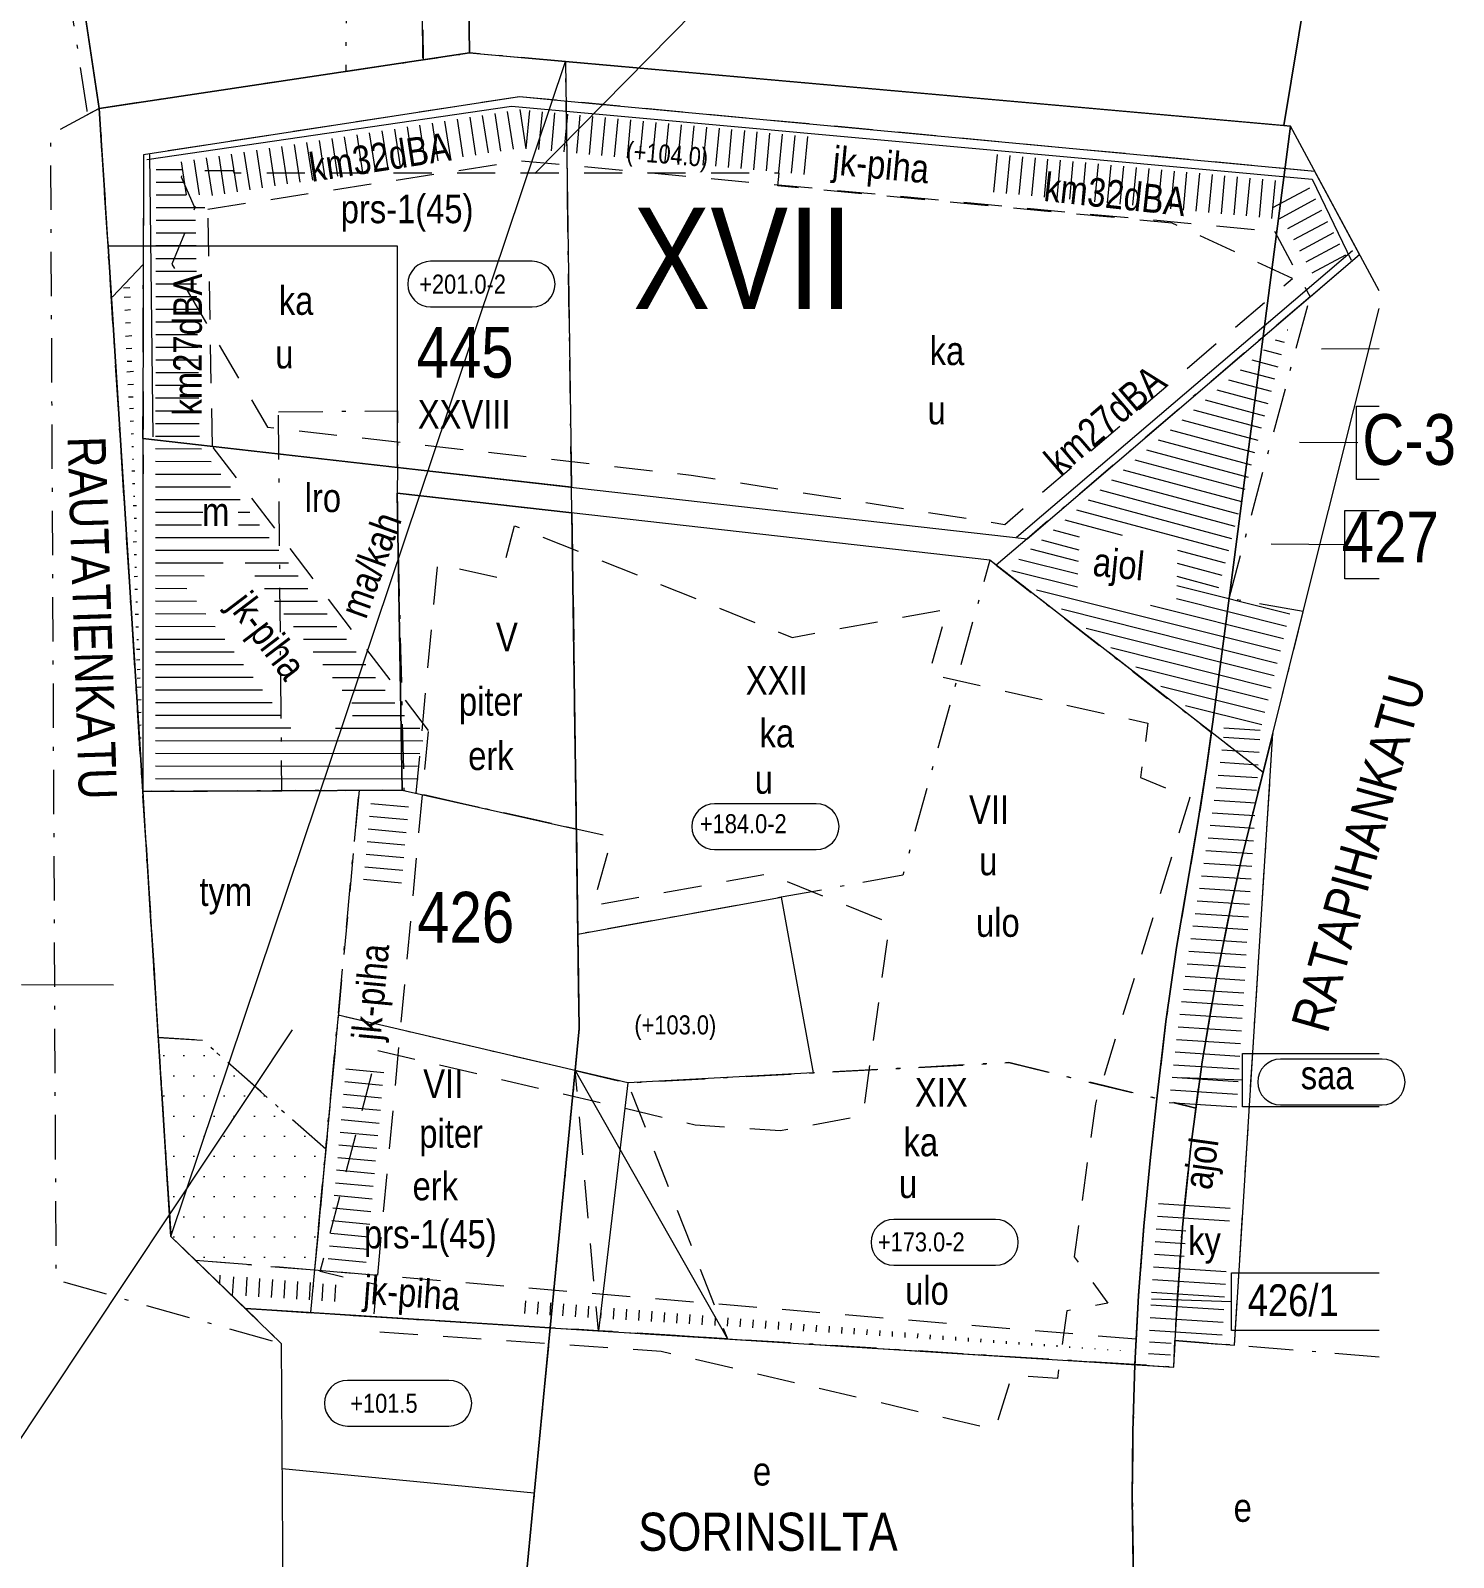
# Model space of a CAD drawing. Header units: metres. Extents: x 24485995 to 24488038, y 6819999 to 6822001.
# Drawn here: x 24487893.8 to 24488005.8, y 6820659 to 6820779.3 of the extents above; entities that cross this region are included whole.
import ezdxf

# ---------------------------------------------------------------- set-up
doc = ezdxf.new("R2010")
doc.units = ezdxf.units.M
for name, pattern in [('k10020', [0]), ('k10040', [10.3, 3.5, -1.5, 0.3, -1.5, 3.5]), ('k10050', [8, 3, -2, 3]), ('K10271', [0]), ('k10400', [0]), ('k10500', [0]), ('k10rt0', [0]), ('Osoitus_AK', [0])]:
    doc.linetypes.add(name, pattern=pattern)
for name, color, linetype, lineweight in [('AK_AsemakaavaTeksti_Kadun_puistonnimi', 7, 'Continuous', 0), ('AK_AsemakaavaTeksti_Kaupunginosan_nimi', 7, 'Continuous', 0), ('AK_AsemakaavaTeksti_Korttelinumero', 7, 'Continuous', 0), ('AK_AsemakaavaViiva_Kaupunginosan_raja', 7, 'Continuous', 0), ('AK_Kaavamerkinta_Kayttotarkoitusalue', 7, 'Continuous', 0), ('AK_KayttotarkoitusSymboliViiva_Rautatiealueen_kuvio', 14, 'Continuous', 0), ('AK_KayttotarkoitusViiva', 7, 'Continuous', 0), ('AK_LiikennointiViiva_Joukkoliikennekatu_vain_viivat', 7, 'Continuous', 0), ('AK_LiikennointiViiva_Polkuviivoitus', 7, 'Continuous', 0), ('AK_MuuAsemakaavaSymboli_Maarayksen_soikiosymb', 7, 'Continuous', 0), ('AK_MuuAsemakaavaTeksti_Alueenosan_kayttotarkoitus', 7, 'Continuous', 0), ('AK_MuuAsemakaavaTeksti_Erityismaarays', 7, 'Continuous', 0), ('AK_MuuAsemakaavaViiva_alueenosan_raja', 7, 'Continuous', 0), ('AK_MuuAsemakaavaViiva_Merkinnan_alleviivaus', 7, 'Continuous', 0), ('AK_MuuAsemakaavaViiva_Merkinnan_Kohdistusnuoli', 7, 'Continuous', 0), ('AK_MuuAsemakaavaViiva_Ohj_alueenosan_raja', 7, 'Continuous', 0), ('AK_Poistettava_merkintä', 7, 'Continuous', 0), ('AK_RakennusalaTeksti_Kerrosala_tai_luku', 7, 'Continuous', 0), ('AK_RakennusalaTeksti_Rakennusoikeus', 7, 'Continuous', 0), ('AK_RakennusalaViiva_Maanalaisen_tilan_viiva', 7, 'Continuous', 0), ('AK_RakennusalaViiva_Rakennusalan_raja__I_', 7, 'Continuous', 0), ('AK_RakentaminenTeksti_Korkeusmerkinta', 7, 'Continuous', 0), ('AK_RakentaminenTeksti_Korkeusmerkinta_ja_soikio', 7, 'Continuous', 0), ('AK_RakentaminenViiva_dB_yms_aaltoviiva', 7, 'Continuous', 0), ('AK_RakentaminenViiva_Kulkuaukko', 7, 'Continuous', 0), ('AK_YmparistoAlue_Istutettava_alue', 7, 'Continuous', 0)]:
    doc.layers.add(name, color=color, linetype=linetype, lineweight=lineweight)
doc.styles.add('ArialNarrow', font='ARIALN.TTF')

# ---------------------------------------------------------------- blocks, each defined once
blk = doc.blocks.new('AKP43')
at = {"layer": 'AK_RakentaminenTeksti_Korkeusmerkinta_ja_soikio', "color": 7, "linetype": 'Continuous', "lineweight": 13}
for p, q in [((4, 1.8), (-4, 1.8)), ((-4, -1.8), (4, -1.8))]:
    blk.add_line(p, q, dxfattribs=at)
for centre, start, end in [((-4, 0), 90, 270), ((4, 0), 270, 90)]:
    blk.add_arc(centre, 1.8, start, end, dxfattribs=at)

msp = doc.modelspace()

# ---------------------------------------------------------------- hatches: boundary and pattern name
at = {"layer": 'AK_YmparistoAlue_Istutettava_alue', "linetype": 'Continuous', "lineweight": 0}
h = msp.add_hatch(dxfattribs=at)
h.set_pattern_fill('DOTS', style=0)
h.paths.add_polyline_path([(24487906.75, 6820682.39), (24487916.14, 6820681.62), (24487917.02, 6820691.14), (24487907.33, 6820699.72), (24487903.83, 6820699.94), (24487904.82, 6820684.26)], flags=0)

# ---------------------------------------------------------------- linework, layer by layer
at = {"layer": 'AK_AsemakaavaViiva_Kaupunginosan_raja', "linetype": 'k10020', "lineweight": 9, "flags": 128}
for points in [[(24487922.33, 6820858.16), (24487930, 6820806.97), (24487927.94, 6820806.67), (24487928.35, 6820777.5)], [(24487928.35, 6820777.5), (24487899.18, 6820773.13), (24487904.82, 6820684.26)], [(24487904.82, 6820684.26), (24487913.51, 6820675.84), (24487913.65, 6820655.88), (24487913.93, 6820617.8), (24487913.95, 6820615.5), (24487914.05, 6820604.9), (24487907.63, 6820577.65), (24487873.37, 6820570.45), (24487873.95, 6820560.2), (24487874.05, 6820558.4), (24487878.54, 6820479.53), (24487878.99, 6820471.61)]]:
    msp.add_lwpolyline(points, dxfattribs=at)
at = {"layer": 'AK_KayttotarkoitusSymboliViiva_Rautatiealueen_kuvio', "linetype": 'k10rt0', "lineweight": 9, "flags": 128}
for points in [[(24487923.03, 6821196.04), (24487898.9, 6821192.44), (24487899.86, 6821116.05), (24487900.16, 6821091.66), (24487862.9, 6821067.57), (24487870.8, 6821007.4), (24487860.91, 6821005.92), (24487865.58, 6820970.33), (24487869.52, 6820970.92), (24487900.26, 6820975.53), (24487899.8, 6821007.46), (24487923.8, 6821007.8), (24487924.77, 6820939.16), (24487910.5, 6820937.02), (24487922.32, 6820858.16), (24487930, 6820806.97), (24487927.94, 6820806.67), (24487928.35, 6820777.5), (24487992.49, 6820771.79), (24487997.76, 6820803.71), (24488000, 6820827.49)], [(24487993, 6820771.74), (24487935.91, 6820776.83), (24487936.38, 6820743.29), (24487922.66, 6820744.85), (24487922.66, 6820762.27), (24487899.87, 6820762.27), (24487902.6, 6820719.33), (24487923.03, 6820719.43), (24487922.65, 6820742.83), (24487936.41, 6820741.28), (24487936.98, 6820700.61), (24487934.7, 6820677.07), (24487932.59, 6820655.21), (24487928.87, 6820616.79), (24487929.13, 6820598.43), (24487931.29, 6820445.49), (24487969.39, 6820446.03), (24487969.33, 6820453.43), (24487967.35, 6820592.86), (24487968.26, 6820592.73), (24487970.18, 6820577.43), (24487971.47, 6820568.03), (24487973.12, 6820558.67), (24487975.08, 6820549.37), (24487977.34, 6820540.14), (24487979.9, 6820530.99), (24487982.77, 6820521.93), (24487985.93, 6820512.97), (24487989.38, 6820504.11), (24487993.13, 6820495.38), (24487997.16, 6820486.77), (24488000, 6820481.2)], [(24488000, 6820531.03), (24487997.15, 6820540.51), (24487995.44, 6820546.45), (24487993.88, 6820552.44), (24487992.48, 6820558.46), (24487991.22, 6820564.52), (24487990.12, 6820570.61), (24487989.17, 6820576.72), (24487988.37, 6820582.85), (24487987.54, 6820589.92), (24487982.23, 6820635.34), (24487981.61, 6820641.24), (24487981.13, 6820647.17), (24487980.79, 6820653.1), (24487980.62, 6820658.36), (24487980.55, 6820663.63), (24487980.6, 6820668.9), (24487980.76, 6820674.17), (24487981.04, 6820679.62), (24487981.45, 6820685.07), (24487981.98, 6820690.51), (24487982.5, 6820695.33), (24487983.2, 6820701.19), (24487984.04, 6820707.04), (24487985.03, 6820712.85), (24487985.75, 6820717.02), (24487986.4, 6820721.2), (24487986.98, 6820725.38), (24487988.17, 6820734.54), (24487993, 6820771.74)]]:
    msp.add_lwpolyline(points, dxfattribs=at)
at = {"layer": 'AK_KayttotarkoitusViiva', "linetype": 'Continuous', "lineweight": 20, "flags": 128}
for points in [[(24487928.35, 6820777.5), (24487927.94, 6820806.67), (24487930, 6820806.97), (24487922.32, 6820858.16), (24487910.5, 6820937.02), (24487924.77, 6820939.16), (24487923.8, 6821007.8), (24487899.8, 6821007.46), (24487900.26, 6820975.53), (24487869.52, 6820970.92)], [(24487899.18, 6820773.13), (24487886.43, 6820858.16), (24487869.52, 6820970.92)], [(24487997.76, 6820803.71), (24487992.49, 6820771.79)], [(24487899.18, 6820773.13), (24487928.35, 6820777.5)], [(24487928.35, 6820777.5), (24487935.91, 6820776.83)], [(24487935.91, 6820776.83), (24487936.38, 6820743.29), (24487922.66, 6820744.85), (24487922.66, 6820762.27), (24487899.87, 6820762.27)], [(24487935.91, 6820776.83), (24487992.49, 6820771.79)], [(24487899.87, 6820762.27), (24487899.18, 6820773.13)], [(24487993, 6820771.74), (24487988.17, 6820734.54), (24487986.98, 6820725.38), (24487986.4, 6820721.2), (24487985.75, 6820717.02), (24487985.03, 6820712.85), (24487984.04, 6820707.04), (24487983.2, 6820701.19), (24487982.5, 6820695.33), (24487981.98, 6820690.51), (24487981.45, 6820685.07), (24487981.04, 6820679.62), (24487980.76, 6820674.17)], [(24487992.49, 6820771.79), (24487993, 6820771.74)], [(24488000, 6820758.77), (24487993, 6820771.74)], [(24487902.6, 6820719.33), (24487899.87, 6820762.27)], [(24487980.76, 6820674.17), (24487983.81, 6820673.97), (24487984.02, 6820678.16), (24487984.49, 6820684.99), (24487985.15, 6820691.35), (24487986.05, 6820698.03), (24487987.2, 6820704.77), (24487988.33, 6820710.35), (24487989.12, 6820713.89), (24487994.02, 6820733.49), (24488000, 6820757.36)], [(24487934.7, 6820677.07), (24487936.98, 6820700.61), (24487936.41, 6820741.28), (24487922.65, 6820742.83), (24487923.03, 6820719.43), (24487902.6, 6820719.33)], [(24487910.69, 6820678.58), (24487904.82, 6820684.26), (24487902.6, 6820719.33)], [(24487934.7, 6820677.07), (24487910.69, 6820678.58)], [(24487932.59, 6820655.21), (24487934.7, 6820677.07)], [(24487980.76, 6820674.17), (24487980.6, 6820668.9), (24487980.55, 6820663.63), (24487980.62, 6820658.36), (24487980.79, 6820653.1)]]:
    msp.add_lwpolyline(points, dxfattribs=at)
at = {"layer": 'AK_LiikennointiViiva_Joukkoliikennekatu_vain_viivat', "linetype": 'k10500', "lineweight": 5, "flags": 128}
msp.add_lwpolyline([(24487913.58, 6820665.98), (24487933.44, 6820664.06)], dxfattribs=at)
at = {"layer": 'AK_LiikennointiViiva_Polkuviivoitus', "linetype": 'Continuous', "lineweight": 0, "flags": 128}
for points in [[(24487927.37, 6820772.28), (24487927.83, 6820769.31)], [(24487928.36, 6820772.43), (24487928.82, 6820769.46)], [(24487929.35, 6820772.58), (24487929.8, 6820769.62)], [(24487930.34, 6820772.73), (24487930.79, 6820769.77)], [(24487931.32, 6820772.89), (24487931.78, 6820769.92)], [(24487932.31, 6820773.04), (24487932.79, 6820769.95)], [(24487933.06, 6820772.97), (24487932.78, 6820769.98)], [(24487934.06, 6820772.87), (24487933.78, 6820769.89)], [(24487935.05, 6820772.78), (24487934.77, 6820769.79)], [(24487936.05, 6820772.69), (24487935.77, 6820769.7)], [(24487937.04, 6820772.59), (24487936.76, 6820769.61)], [(24487938.04, 6820772.5), (24487937.76, 6820769.51)], [(24487939.03, 6820772.41), (24487938.75, 6820769.42)], [(24487940.03, 6820772.31), (24487939.75, 6820769.33)], [(24487920.45, 6820771.21), (24487920.91, 6820768.24)], [(24487921.44, 6820771.36), (24487921.9, 6820768.4)], [(24487922.43, 6820771.51), (24487922.89, 6820768.55)], [(24487923.42, 6820771.67), (24487923.87, 6820768.7)], [(24487924.41, 6820771.82), (24487924.86, 6820768.85)], [(24487925.39, 6820771.97), (24487925.85, 6820769.01)], [(24487926.38, 6820772.12), (24487926.84, 6820769.16)], [(24487941.03, 6820772.22), (24487940.75, 6820769.23)], [(24487942.02, 6820772.13), (24487941.74, 6820769.14)], [(24487943.02, 6820772.03), (24487942.74, 6820769.05)], [(24487944.01, 6820771.94), (24487943.73, 6820768.95)], [(24487945.01, 6820771.85), (24487944.73, 6820768.86)], [(24487946, 6820771.75), (24487945.72, 6820768.77)], [(24487947, 6820771.66), (24487946.72, 6820768.67)], [(24487948, 6820771.57), (24487947.72, 6820768.58)], [(24487948.99, 6820771.47), (24487948.71, 6820768.49)], [(24487949.99, 6820771.38), (24487949.71, 6820768.39)], [(24487950.98, 6820771.29), (24487950.7, 6820768.3)], [(24487951.98, 6820771.19), (24487951.7, 6820768.21)], [(24487952.97, 6820771.1), (24487952.69, 6820768.11)], [(24487912.55, 6820769.99), (24487913, 6820767.02)], [(24487913.53, 6820770.14), (24487913.99, 6820767.18)], [(24487914.52, 6820770.29), (24487914.98, 6820767.33)], [(24487915.51, 6820770.45), (24487915.97, 6820767.48)], [(24487916.5, 6820770.6), (24487916.96, 6820767.63)], [(24487917.49, 6820770.75), (24487917.95, 6820767.79)], [(24487918.48, 6820770.9), (24487918.93, 6820767.94)], [(24487919.46, 6820771.06), (24487919.92, 6820768.09)], [(24487953.97, 6820771.01), (24487953.69, 6820768.02)], [(24487954.97, 6820770.91), (24487954.68, 6820767.93)], [(24487905.63, 6820768.92), (24487906.03, 6820766.32)], [(24487906.62, 6820769.07), (24487907.04, 6820766.32)], [(24487907.6, 6820769.23), (24487908.06, 6820766.26)], [(24487908.59, 6820769.38), (24487909.05, 6820766.41)], [(24487909.58, 6820769.53), (24487910.04, 6820766.57)], [(24487910.57, 6820769.68), (24487911.03, 6820766.72)], [(24487911.56, 6820769.84), (24487912.02, 6820766.87)], [(24487969.9, 6820769.51), (24487969.62, 6820766.53)], [(24487970.9, 6820769.42), (24487970.61, 6820766.43)], [(24487971.89, 6820769.33), (24487971.61, 6820766.34)], [(24487972.89, 6820769.23), (24487972.61, 6820766.25)], [(24487973.88, 6820769.14), (24487973.6, 6820766.15)], [(24487974.88, 6820769.05), (24487974.6, 6820766.06)], [(24487975.87, 6820768.95), (24487975.59, 6820765.97)], [(24487976.87, 6820768.86), (24487976.59, 6820765.87)], [(24487977.86, 6820768.77), (24487977.58, 6820765.78)], [(24487978.86, 6820768.67), (24487978.58, 6820765.69)], [(24487903.66, 6820768.32), (24487905.72, 6820768.32)], [(24487979.86, 6820768.58), (24487979.58, 6820765.59)], [(24487980.85, 6820768.49), (24487980.57, 6820765.5)], [(24487981.85, 6820768.39), (24487981.57, 6820765.4)], [(24487982.84, 6820768.3), (24487982.56, 6820765.31)], [(24487983.84, 6820768.2), (24487983.56, 6820765.22)], [(24487984.83, 6820768.11), (24487984.55, 6820765.12)], [(24487985.83, 6820768.02), (24487985.55, 6820765.03)], [(24487986.83, 6820767.92), (24487986.55, 6820764.94)], [(24487987.82, 6820767.83), (24487987.54, 6820764.84)], [(24487988.82, 6820767.74), (24487988.54, 6820764.75)], [(24487989.81, 6820767.64), (24487989.53, 6820764.66)], [(24487990.81, 6820767.55), (24487990.53, 6820764.56)], [(24487903.65, 6820767.32), (24487905.87, 6820767.32)], [(24487903.65, 6820766.32), (24487906.03, 6820766.32)], [(24487991.8, 6820767.46), (24487991.52, 6820764.47)], [(24487994.5, 6820766.85), (24487991.6, 6820765.29)], [(24487903.65, 6820765.32), (24487907.49, 6820765.32)], [(24487994.98, 6820765.97), (24487992.05, 6820764.39)], [(24487995.45, 6820765.09), (24487992.77, 6820763.65)], [(24487903.65, 6820764.32), (24487906.76, 6820764.32)], [(24487995.93, 6820764.21), (24487993.25, 6820762.77)], [(24487903.65, 6820763.32), (24487906.78, 6820763.32)], [(24487996.4, 6820763.33), (24487993.73, 6820761.89)], [(24487903.64, 6820762.32), (24487906.8, 6820762.32)], [(24487996.88, 6820762.45), (24487994.21, 6820761.01)], [(24487997.35, 6820761.57), (24487994.69, 6820760.14)], [(24487903.64, 6820761.32), (24487906.81, 6820761.32)], [(24487903.64, 6820760.32), (24487906.83, 6820760.32)], [(24487903.64, 6820759.32), (24487906.85, 6820759.32)], [(24487901.08, 6820759), (24487901.59, 6820759.03)], [(24487901.13, 6820758.25), (24487901.64, 6820758.28)], [(24487903.64, 6820758.32), (24487906.87, 6820758.32)], [(24487901.19, 6820757.25), (24487901.64, 6820757.28)], [(24487903.64, 6820757.32), (24487906.89, 6820757.32)], [(24487901.25, 6820756.25), (24487901.64, 6820756.27)], [(24487903.63, 6820756.32), (24487906.91, 6820756.32)], [(24487992.81, 6820755.65), (24487992.76, 6820755.67)], [(24487901.24, 6820755.2), (24487901.75, 6820755.24)], [(24487901.3, 6820754.21), (24487901.75, 6820754.24)], [(24487903.63, 6820755.32), (24487906.93, 6820755.32)], [(24487903.63, 6820754.32), (24487906.95, 6820754.32)], [(24487992.55, 6820754.69), (24487991.84, 6820754.88)], [(24487901.37, 6820753.21), (24487901.75, 6820753.23)], [(24487903.63, 6820753.32), (24487906.97, 6820753.32)], [(24487992.03, 6820752.75), (24487989.99, 6820753.3)], [(24487992.29, 6820753.72), (24487990.91, 6820754.09)], [(24487901.35, 6820752.39), (24487901.87, 6820752.42)], [(24487903.63, 6820752.32), (24487906.99, 6820752.32)], [(24487991.77, 6820751.79), (24487989.07, 6820752.51)], [(24487901.42, 6820751.39), (24487901.87, 6820751.42)], [(24487903.62, 6820751.32), (24487907.01, 6820751.32)], [(24487991.25, 6820749.86), (24487987.23, 6820750.94)], [(24487991.51, 6820750.82), (24487988.15, 6820751.73)], [(24487901.48, 6820750.4), (24487901.86, 6820750.42)], [(24487901.56, 6820749.5), (24487901.88, 6820749.52)], [(24487903.62, 6820750.32), (24487907.03, 6820750.32)], [(24487990.99, 6820748.89), (24487986.31, 6820750.15)], [(24487901.62, 6820748.5), (24487901.88, 6820748.52)], [(24487903.62, 6820749.32), (24487907.04, 6820749.32)], [(24487903.62, 6820748.32), (24487907.06, 6820748.32)], [(24487990.47, 6820746.96), (24487984.47, 6820748.57)], [(24487990.73, 6820747.93), (24487985.39, 6820749.36)], [(24487901.69, 6820747.5), (24487901.87, 6820747.51)], [(24487903.62, 6820747.32), (24487907.08, 6820747.32)], [(24487990.21, 6820745.99), (24487983.55, 6820747.79)], [(24487901.75, 6820746.5), (24487901.87, 6820746.51)], [(24487903.62, 6820746.33), (24487907.23, 6820746.32)], [(24487989.69, 6820744.06), (24487981.7, 6820746.21)], [(24487989.95, 6820745.03), (24487982.62, 6820747)], [(24487901.81, 6820745.51), (24487901.87, 6820745.51)], [(24487903.62, 6820745.33), (24487907.99, 6820745.32)], [(24487989.17, 6820742.13), (24487979.86, 6820744.64)], [(24487989.43, 6820743.1), (24487980.78, 6820745.42)], [(24487901.74, 6820744.58), (24487901.99, 6820744.59)], [(24487901.8, 6820743.58), (24487901.99, 6820743.59)], [(24487903.61, 6820744.33), (24487908.75, 6820744.32)], [(24487988.91, 6820741.17), (24487978.94, 6820743.85)], [(24487901.87, 6820742.58), (24487901.99, 6820742.59)], [(24487903.61, 6820743.33), (24487909.51, 6820743.32)], [(24487903.61, 6820742.33), (24487910.28, 6820742.32)], [(24487988.4, 6820739.23), (24487977.1, 6820742.27)], [(24487988.66, 6820740.2), (24487978.02, 6820743.06)], [(24487901.85, 6820741.84), (24487902.11, 6820741.86)], [(24487903.61, 6820741.33), (24487907.34, 6820741.32)], [(24487910.12, 6820741.32), (24487911.04, 6820741.32)], [(24487988.14, 6820738.27), (24487976.18, 6820741.48)], [(24487901.92, 6820740.84), (24487902.11, 6820740.86)], [(24487901.98, 6820739.85), (24487902.1, 6820739.85)], [(24487903.61, 6820740.33), (24487907.22, 6820740.32)], [(24487910.15, 6820740.32), (24487911.8, 6820740.32)], [(24487976.4, 6820739.35), (24487974.33, 6820739.91)], [(24487979.78, 6820739.48), (24487975.26, 6820740.7)], [(24487901.85, 6820738.99), (24487902.11, 6820739.01)], [(24487903.61, 6820739.33), (24487912.56, 6820739.32)], [(24487976.36, 6820738.33), (24487973.41, 6820739.12)], [(24487901.92, 6820737.99), (24487902.11, 6820738)], [(24487903.61, 6820738.33), (24487913.32, 6820738.32)], [(24487976.27, 6820736.43), (24487971.62, 6820737.6)], [(24487976.32, 6820737.45), (24487972.55, 6820738.4)], [(24487987.88, 6820737.3), (24487984.14, 6820738.31)], [(24487901.93, 6820736.25), (24487902.18, 6820736.27)], [(24487901.98, 6820736.99), (24487902.1, 6820737)], [(24487903.61, 6820737.33), (24487908.95, 6820737.32)], [(24487903.61, 6820736.33), (24487907.45, 6820736.32)], [(24487910.68, 6820737.32), (24487914.08, 6820737.32)], [(24487911.44, 6820736.32), (24487914.84, 6820736.32)], [(24487976.23, 6820735.41), (24487971.05, 6820736.71)], [(24487987.36, 6820735.37), (24487984.08, 6820736.25)], [(24487987.62, 6820736.34), (24487984.11, 6820737.28)], [(24487901.99, 6820735.25), (24487902.18, 6820735.27)], [(24487903.61, 6820735.33), (24487906.09, 6820735.32)], [(24487912.2, 6820735.32), (24487915.6, 6820735.32)], [(24487992.22, 6820730.38), (24487973, 6820735.19)], [(24487992.95, 6820733.29), (24487984.06, 6820735.51)], [(24487902.06, 6820734.26), (24487902.18, 6820734.26)], [(24487903.61, 6820734.33), (24487906.83, 6820734.32)], [(24487912.97, 6820734.32), (24487916.36, 6820734.32)], [(24487992.46, 6820731.35), (24487981.98, 6820733.97)], [(24487992.7, 6820732.32), (24487984.03, 6820734.49)], [(24487902.01, 6820733.29), (24487902.26, 6820733.3)], [(24487903.61, 6820733.33), (24487907.58, 6820733.32)], [(24487913.73, 6820733.32), (24487917.13, 6820733.32)], [(24487991.97, 6820729.41), (24487974.96, 6820733.67)], [(24487902.07, 6820732.29), (24487902.26, 6820732.3)], [(24487903.61, 6820732.33), (24487908.32, 6820732.32)], [(24487914.49, 6820732.32), (24487917.89, 6820732.31)], [(24487991.73, 6820728.44), (24487976.92, 6820732.15)], [(24487902.12, 6820730.53), (24487902.38, 6820730.54)], [(24487902.13, 6820731.29), (24487902.26, 6820731.3)], [(24487903.6, 6820731.33), (24487909.06, 6820731.32)], [(24487903.6, 6820730.33), (24487909.81, 6820730.32)], [(24487915.26, 6820731.32), (24487918.65, 6820731.31)], [(24487916.02, 6820730.32), (24487919.41, 6820730.31)], [(24487991.49, 6820727.47), (24487978.87, 6820730.63)], [(24487902.12, 6820729.69), (24487902.38, 6820729.71)], [(24487903.6, 6820729.33), (24487910.55, 6820729.32)], [(24487916.78, 6820729.32), (24487920.17, 6820729.31)], [(24487991.25, 6820726.5), (24487980.83, 6820729.11)], [(24487902.16, 6820728.93), (24487902.41, 6820728.95)], [(24487902.16, 6820728.25), (24487902.41, 6820728.26)], [(24487903.6, 6820728.33), (24487911.3, 6820728.32)], [(24487917.55, 6820728.31), (24487920.93, 6820728.31)], [(24487902.17, 6820727.54), (24487902.49, 6820727.56)], [(24487902.23, 6820726.54), (24487902.48, 6820726.56)], [(24487903.6, 6820727.33), (24487912.04, 6820727.32)], [(24487918.31, 6820727.31), (24487921.69, 6820727.31)], [(24487991, 6820725.53), (24487982.79, 6820727.59)], [(24487902.29, 6820725.55), (24487902.48, 6820725.56)], [(24487903.6, 6820726.33), (24487912.79, 6820726.32)], [(24487919.07, 6820726.31), (24487922.45, 6820726.31)], [(24487990.76, 6820724.56), (24487984.74, 6820726.07)], [(24487902.36, 6820724.55), (24487902.48, 6820724.56)], [(24487903.6, 6820725.33), (24487913.53, 6820725.32)], [(24487903.6, 6820724.33), (24487914.28, 6820724.32)], [(24487917.8, 6820724.31), (24487924.44, 6820724.31)], [(24487919.13, 6820725.31), (24487923.21, 6820725.31)], [(24487990.63, 6820724.12), (24487987.77, 6820724.3)], [(24487902.42, 6820723.55), (24487902.48, 6820723.55)], [(24487903.6, 6820723.33), (24487924.67, 6820723.31)], [(24487990.59, 6820723.39), (24487987.73, 6820723.57)], [(24487903.6, 6820722.33), (24487924.44, 6820722.31)], [(24487990.53, 6820722.4), (24487987.6, 6820722.58)], [(24487903.6, 6820721.33), (24487924.25, 6820721.31)], [(24487990.4, 6820720.4), (24487987.31, 6820720.59)], [(24487990.46, 6820721.4), (24487987.46, 6820721.59)], [(24487903.6, 6820720.33), (24487924.29, 6820720.31)], [(24487990.34, 6820719.4), (24487987.16, 6820719.6)], [(24487920.56, 6820718.37), (24487923.54, 6820718.1)], [(24487990.28, 6820718.4), (24487987, 6820718.61)], [(24487920.46, 6820717.38), (24487923.45, 6820717.1)], [(24487990.21, 6820717.41), (24487986.85, 6820717.62)], [(24487920.37, 6820716.38), (24487923.36, 6820716.1)], [(24487990.15, 6820716.41), (24487986.69, 6820716.63)], [(24487920.28, 6820715.39), (24487923.26, 6820715.11)], [(24487990.02, 6820714.41), (24487986.35, 6820714.64)], [(24487990.09, 6820715.41), (24487986.52, 6820715.63)], [(24487920.09, 6820713.39), (24487923.08, 6820713.12)], [(24487920.19, 6820714.39), (24487923.17, 6820714.11)], [(24487989.96, 6820713.41), (24487986.18, 6820713.65)], [(24487920, 6820712.4), (24487922.99, 6820712.12)], [(24487989.9, 6820712.42), (24487986, 6820712.66)], [(24487989.84, 6820711.42), (24487985.84, 6820711.67)], [(24487989.77, 6820710.42), (24487985.67, 6820710.68)], [(24487989.65, 6820708.42), (24487985.33, 6820708.7)], [(24487989.71, 6820709.42), (24487985.5, 6820709.69)], [(24487989.58, 6820707.43), (24487985.17, 6820707.7)], [(24487989.52, 6820706.43), (24487985.01, 6820706.71)], [(24487989.46, 6820705.43), (24487984.86, 6820705.72)], [(24487989.33, 6820703.43), (24487984.58, 6820703.73)], [(24487989.4, 6820704.43), (24487984.72, 6820704.73)], [(24487989.27, 6820702.44), (24487984.43, 6820702.74)], [(24487989.21, 6820701.44), (24487984.29, 6820701.75)], [(24487989.14, 6820700.44), (24487984.15, 6820700.75)], [(24487989.08, 6820699.44), (24487984.04, 6820699.76)], [(24487988.96, 6820697.45), (24487983.8, 6820697.77)], [(24487989.02, 6820698.44), (24487983.92, 6820698.77)], [(24487918.61, 6820697.46), (24487921.6, 6820697.19)], [(24487988.89, 6820696.45), (24487983.68, 6820696.78)], [(24487918.43, 6820695.47), (24487921.41, 6820695.19)], [(24487918.52, 6820696.47), (24487921.5, 6820696.19)], [(24487988.83, 6820695.45), (24487983.56, 6820695.78)], [(24487918.33, 6820694.48), (24487921.32, 6820694.2)], [(24487988.77, 6820694.45), (24487983.44, 6820694.79)], [(24487918.24, 6820693.48), (24487921.22, 6820693.2)], [(24487918.15, 6820692.48), (24487921.13, 6820692.21)], [(24487917.96, 6820690.49), (24487920.95, 6820690.22)], [(24487918.06, 6820691.49), (24487921.04, 6820691.21)], [(24487917.87, 6820689.5), (24487920.85, 6820689.22)], [(24487917.78, 6820688.5), (24487920.76, 6820688.22)], [(24487917.69, 6820687.51), (24487920.67, 6820687.23)], [(24487917.59, 6820686.51), (24487920.58, 6820686.23)], [(24487988.2, 6820685.47), (24487982.53, 6820685.83)], [(24487988.26, 6820686.47), (24487982.62, 6820686.82)], [(24487917.41, 6820684.52), (24487920.39, 6820684.24)], [(24487917.5, 6820685.51), (24487920.48, 6820685.24)], [(24487984.77, 6820684.68), (24487982.44, 6820684.83)], [(24487917.32, 6820683.52), (24487920.3, 6820683.25)], [(24487984.72, 6820683.68), (24487982.36, 6820683.83)], [(24487917.22, 6820682.53), (24487920.2, 6820682.25)], [(24487984.64, 6820682.69), (24487982.29, 6820682.84)], [(24487908.67, 6820680.53), (24487908.71, 6820681.2)], [(24487909.68, 6820679.62), (24487909.77, 6820681.09)], [(24487910.75, 6820679.58), (24487910.84, 6820681.05)], [(24487911.75, 6820679.51), (24487911.84, 6820680.96)], [(24487912.75, 6820679.45), (24487912.84, 6820680.88)], [(24487987.95, 6820681.48), (24487982.21, 6820681.84)], [(24487913.74, 6820679.39), (24487913.83, 6820680.79)], [(24487914.74, 6820679.33), (24487914.83, 6820680.71)], [(24487915.74, 6820679.26), (24487915.83, 6820680.63)], [(24487916.74, 6820679.2), (24487916.82, 6820680.54)], [(24487917.74, 6820679.14), (24487917.82, 6820680.46)], [(24487987.82, 6820679.48), (24487982.06, 6820679.84)], [(24487987.89, 6820680.48), (24487982.14, 6820680.84)], [(24487932.71, 6820678.19), (24487932.77, 6820679.2)], [(24487933.7, 6820678.13), (24487933.77, 6820679.12)], [(24487934.7, 6820678.07), (24487934.76, 6820679.04)], [(24487935.7, 6820678.01), (24487935.76, 6820678.95)], [(24487936.7, 6820677.94), (24487936.76, 6820678.87)], [(24487937.7, 6820677.88), (24487937.75, 6820678.78)], [(24487938.69, 6820677.82), (24487938.75, 6820678.7)], [(24487939.69, 6820677.75), (24487939.75, 6820678.62)], [(24487940.69, 6820677.69), (24487940.74, 6820678.53)], [(24487941.69, 6820677.63), (24487941.74, 6820678.45)], [(24487987.76, 6820678.48), (24487982.01, 6820678.85)], [(24487942.69, 6820677.57), (24487942.74, 6820678.37)], [(24487943.68, 6820677.5), (24487943.73, 6820678.28)], [(24487944.68, 6820677.44), (24487944.73, 6820678.2)], [(24487945.68, 6820677.38), (24487945.73, 6820678.11)], [(24487946.68, 6820677.31), (24487946.72, 6820678.03)], [(24487947.68, 6820677.25), (24487947.72, 6820677.95)], [(24487948.67, 6820677.19), (24487948.72, 6820677.86)], [(24487949.67, 6820677.13), (24487949.71, 6820677.78)], [(24487950.67, 6820677.06), (24487950.71, 6820677.7)], [(24487951.67, 6820677), (24487951.71, 6820677.61)], [(24487952.67, 6820676.94), (24487952.7, 6820677.53)], [(24487953.66, 6820676.87), (24487953.7, 6820677.44)], [(24487954.66, 6820676.81), (24487954.7, 6820677.36)], [(24487955.66, 6820676.75), (24487955.69, 6820677.28)], [(24487987.7, 6820677.49), (24487981.95, 6820677.85)], [(24487956.66, 6820676.69), (24487956.69, 6820677.19)], [(24487957.66, 6820676.62), (24487957.69, 6820677.11)], [(24487958.65, 6820676.56), (24487958.68, 6820677.03)], [(24487959.65, 6820676.5), (24487959.68, 6820676.94)], [(24487960.65, 6820676.43), (24487960.68, 6820676.86)], [(24487961.65, 6820676.37), (24487961.67, 6820676.77)], [(24487962.65, 6820676.31), (24487962.67, 6820676.69)], [(24487963.64, 6820676.25), (24487963.67, 6820676.61)], [(24487964.64, 6820676.18), (24487964.66, 6820676.52)], [(24487965.64, 6820676.12), (24487965.66, 6820676.44)], [(24487966.64, 6820676.06), (24487966.66, 6820676.36)], [(24487967.64, 6820676), (24487967.65, 6820676.27)], [(24487968.63, 6820675.93), (24487968.65, 6820676.19)], [(24487969.63, 6820675.87), (24487969.65, 6820676.1)], [(24487987.63, 6820676.49), (24487981.9, 6820676.85)], [(24487970.63, 6820675.81), (24487970.64, 6820676.02)], [(24487971.63, 6820675.74), (24487971.64, 6820675.94)], [(24487972.63, 6820675.68), (24487972.64, 6820675.85)], [(24487973.63, 6820675.62), (24487973.63, 6820675.77)], [(24487974.62, 6820675.56), (24487974.63, 6820675.69)], [(24487975.62, 6820675.49), (24487975.63, 6820675.6)], [(24487976.62, 6820675.43), (24487976.62, 6820675.52)], [(24487977.62, 6820675.37), (24487977.62, 6820675.43)], [(24487978.62, 6820675.3), (24487978.62, 6820675.35)], [(24487979.61, 6820675.24), (24487979.61, 6820675.27)], [(24487980.61, 6820675.18), (24487980.61, 6820675.18)], [(24487983.56, 6820674.91), (24487981.82, 6820675.02)], [(24487983.61, 6820675.83), (24487981.9, 6820675.94)]]:
    msp.add_lwpolyline(points, dxfattribs=at)
at = {"layer": 'AK_MuuAsemakaavaViiva_alueenosan_raja', "linetype": 'k10040', "lineweight": 5, "flags": 128}
for points in [[(24487919.08, 6820858.16), (24487918.6, 6820776.04), (24487924.68, 6820776.95), (24487923.96, 6820847.31), (24487922.32, 6820858.16)], [(24487923.96, 6820847.31), (24487924.68, 6820776.95), (24487928.35, 6820777.5), (24487927.94, 6820806.67), (24487930, 6820806.97), (24487923.96, 6820847.31)], [(24487899.18, 6820773.13), (24487895.47, 6820797.85), (24487894.46, 6820797.7), (24487898.19, 6820772.98), (24487898.24, 6820772.63), (24487899.18, 6820773.13)], [(24487935.91, 6820776.83), (24487928.35, 6820777.5), (24487899.18, 6820773.13), (24487900.93, 6820745.48), (24487902.6, 6820719.33), (24487903.83, 6820699.94), (24487904.82, 6820684.26), (24487910.69, 6820678.58), (24487934.7, 6820677.07), (24487936.98, 6820700.61), (24487936.41, 6820741.28), (24487936.35, 6820745.31), (24487935.91, 6820776.83)], [(24487899.18, 6820773.13), (24487895.33, 6820771.06), (24487895.76, 6820680.85), (24487913.51, 6820675.84), (24487910.69, 6820678.58), (24487904.82, 6820684.26), (24487902.6, 6820719.33), (24487899.87, 6820762.27), (24487899.18, 6820773.13)], [(24487902.64, 6820760.83), (24487900.13, 6820758.18)], [(24487902.62, 6820747.12), (24487902.64, 6820760.83)], [(24487900.13, 6820758.18), (24487900.93, 6820745.48)], [(24487994.55, 6820758.29), (24487972.26, 6820739.22)], [(24487988.17, 6820734.53), (24487994.55, 6820758.29)], [(24487913.29, 6820749.24), (24487922.66, 6820749.3), (24487922.66, 6820744.85), (24487922.65, 6820742.83), (24487923.03, 6820719.43), (24487913.56, 6820719.38), (24487913.32, 6820745.9), (24487913.29, 6820749.24)], [(24487902.62, 6820747.12), (24487902.6, 6820719.33)], [(24487900.93, 6820745.48), (24487902.6, 6820719.33)], [(24487922.65, 6820742.83), (24487936.41, 6820741.28), (24487936.76, 6820716.35), (24487923.2, 6820719.39), (24487922.65, 6820742.83)], [(24487972.26, 6820739.22), (24487969.83, 6820737.14)], [(24487936.66, 6820697.33), (24487940.81, 6820696.36), (24487955.42, 6820697.14), (24487970.83, 6820697.96), (24487985.56, 6820694.38), (24487986.05, 6820698.03), (24487987.2, 6820704.77), (24487988.33, 6820710.35), (24487988.72, 6820712.12), (24487989.12, 6820713.88), (24487989.12, 6820713.89), (24487989.98, 6820717.35), (24487990.85, 6820720.82), (24487969.83, 6820737.15), (24487969.32, 6820737.55), (24487962.48, 6820712.72), (24487952.9, 6820710.98), (24487936.88, 6820708.07), (24487936.98, 6820700.61), (24487936.66, 6820697.33)], [(24487969.83, 6820737.14), (24487986.78, 6820723.97)], [(24487994.02, 6820733.49), (24487988.17, 6820734.54)], [(24487991.62, 6820723.89), (24487994.02, 6820733.48)], [(24487986.78, 6820723.97), (24487986.4, 6820721.19)], [(24487988.59, 6820675.69), (24487991.62, 6820723.89)], [(24487986.4, 6820721.19), (24487985.75, 6820717.01)], [(24487903.83, 6820699.94), (24487907.33, 6820699.72), (24487917.02, 6820691.14), (24487919.65, 6820719.41), (24487902.6, 6820719.33), (24487903.83, 6820699.94)], [(24487985.75, 6820717.01), (24487985.03, 6820712.85)], [(24487985.03, 6820712.85), (24487984.04, 6820707.03)], [(24487984.04, 6820707.03), (24487983.2, 6820701.19)], [(24487915.82, 6820678.26), (24487934.7, 6820677.07), (24487936.67, 6820697.33), (24487918.01, 6820701.7), (24487915.82, 6820678.26)], [(24487983.2, 6820701.19), (24487982.5, 6820695.33)], [(24487917.02, 6820691.14), (24487907.33, 6820699.72), (24487903.83, 6820699.94), (24487904.82, 6820684.26), (24487906.75, 6820682.39), (24487916.14, 6820681.62), (24487917.02, 6820691.14)], [(24487934.7, 6820677.07), (24487980.76, 6820674.17), (24487983.81, 6820673.97), (24487983.91, 6820676.07), (24487983.97, 6820677.34), (24487984.26, 6820681.58), (24487984.49, 6820684.99), (24487984.82, 6820688.17), (24487985.17, 6820691.5), (24487985.56, 6820694.38), (24487970.83, 6820697.96), (24487955.42, 6820697.14), (24487940.81, 6820696.36), (24487936.66, 6820697.33), (24487934.7, 6820677.07)], [(24487982.5, 6820695.33), (24487981.98, 6820690.5)], [(24487981.98, 6820690.5), (24487981.45, 6820685.06)], [(24487981.45, 6820685.06), (24487981.04, 6820679.61)], [(24487981.03, 6820679.6), (24487980.76, 6820674.17)], [(24487980.76, 6820674.17), (24487934.7, 6820677.07), (24487932.59, 6820655.21), (24487933.17, 6820655.18), (24487944.38, 6820654.79), (24487951.56, 6820654.53), (24487955.79, 6820654.38), (24487980.79, 6820653.1), (24487980.62, 6820658.36), (24487980.55, 6820663.63), (24487980.6, 6820668.9), (24487980.76, 6820674.17)], [(24488000, 6820674.76), (24487988.59, 6820675.69), (24487983.91, 6820676.07), (24487983.81, 6820673.97), (24487980.76, 6820674.17), (24487980.6, 6820668.9), (24487980.55, 6820663.63), (24487980.62, 6820658.36), (24487980.79, 6820653.1), (24487983.81, 6820652.93), (24487984.07, 6820648.42), (24488000, 6820647.16)], [(24487983.81, 6820673.97), (24487983.91, 6820676.07)], [(24487983.91, 6820676.07), (24487988.59, 6820675.69)], [(24487980.76, 6820674.17), (24487983.81, 6820673.97)]]:
    msp.add_lwpolyline(points, dxfattribs=at)
at = {"layer": 'AK_MuuAsemakaavaViiva_Merkinnan_alleviivaus', "linetype": 'Continuous', "lineweight": 5, "flags": 128}
for points in [[(24488000, 6820743.91), (24487998.21, 6820743.91), (24487998.21, 6820749.68), (24488000, 6820749.68)], [(24488000, 6820736.07), (24487997.28, 6820736.07), (24487997.28, 6820741.45), (24488000, 6820741.45)], [(24488000, 6820694.47), (24487989.23, 6820694.47), (24487989.23, 6820698.67), (24488000, 6820698.67)], [(24488000, 6820676.85), (24487988.37, 6820676.85), (24487988.37, 6820681.4), (24488000, 6820681.4)]]:
    msp.add_lwpolyline(points, dxfattribs=at)
at = {"layer": 'AK_MuuAsemakaavaViiva_Merkinnan_Kohdistusnuoli', "linetype": 'Osoitus_AK', "lineweight": 5, "flags": 128}
for points, elevation in [([(24487947.83, 6820782.59), (24487933.5, 6820768.01)], 18.38), ([(24487893.05, 6820704.1), (24487900.3, 6820704.09)], 21.79), ([(24487891.95, 6820666.78), (24487914.39, 6820700.55)], 18.38)]:
    msp.add_lwpolyline(points, dxfattribs=dict(at, elevation=elevation))
for points in [[(24488000, 6820754.19), (24487995.45, 6820754.17)], [(24487998.31, 6820746.79), (24487993.71, 6820746.8)], [(24487997.42, 6820738.76), (24487991.5, 6820738.81)], [(24487989.23, 6820696.57), (24487984.39, 6820696.77)], [(24487988.37, 6820679.12), (24487982.06, 6820679.32)]]:
    msp.add_lwpolyline(points, dxfattribs=at)
at = {"layer": 'AK_MuuAsemakaavaViiva_Ohj_alueenosan_raja', "linetype": 'k10050', "lineweight": 5, "flags": 128}
for points in [[(24487932.28, 6820774.05), (24487902.66, 6820769.48)], [(24487994.93, 6820768.17), (24487932.28, 6820774.05)], [(24487902.66, 6820769.48), (24487902.64, 6820760.83)], [(24487907.74, 6820765.2), (24487932.43, 6820769.01)], [(24487932.43, 6820769.01), (24487991.74, 6820763.45)], [(24487993.17, 6820759.74), (24487983.69, 6820764.1), (24487952.63, 6820767.02), (24487952.73, 6820768.02), (24487909.82, 6820768.02), (24487909.72, 6820768.22), (24487905.96, 6820768.22), (24487905.64, 6820767.73), (24487906.64, 6820765.46), (24487906.74, 6820765.37), (24487904.9, 6820760.85), (24487912.42, 6820748.02), (24487945.8, 6820744.24), (24487970.51, 6820740.36), (24487993.17, 6820759.74)], [(24487998.45, 6820761.63), (24487994.93, 6820768.17)], [(24487908.1, 6820746.5), (24487907.74, 6820765.2)], [(24487991.74, 6820763.45), (24487994.55, 6820758.3)], [(24487994.55, 6820758.3), (24487998.45, 6820761.63)], [(24487902.64, 6820760.83), (24487902.6, 6820719.33)], [(24487925.11, 6820724.13), (24487908.1, 6820746.5)], [(24487921.12, 6820698.92), (24487946.13, 6820693.06), (24487952.82, 6820692.6), (24487959.34, 6820693.79), (24487961.44, 6820708.96), (24487951.85, 6820712.82), (24487938.08, 6820710.32), (24487939.57, 6820715.72), (24487924.15, 6820719.18), (24487925.83, 6820737.25), (24487930.82, 6820736.13), (24487931.89, 6820740.26), (24487953.75, 6820731.46), (24487965.95, 6820733.68), (24487964.54, 6820728.57), (24487981.78, 6820724.7), (24487981.19, 6820720.41), (24487985.09, 6820718.84), (24487977.64, 6820694.71), (24487975.98, 6820682.65), (24487978.63, 6820679), (24487975.39, 6820678.41), (24487974.65, 6820673.07), (24487971.04, 6820673.32), (24487969.72, 6820669.04), (24487943.45, 6820675.2), (24487920.7, 6820676.75), (24487921.04, 6820680.45), (24487916.58, 6820681.49), (24487921.12, 6820698.92)], [(24487921.11, 6820681.22), (24487925.11, 6820724.13)], [(24487902.6, 6820719.33), (24487913.56, 6820719.38)], [(24487913.56, 6820719.38), (24487919.65, 6820719.41)], [(24487919.65, 6820719.41), (24487916.14, 6820681.62)], [(24487936.67, 6820697.33), (24487940.81, 6820696.36), (24487948.66, 6820676.19), (24487938.49, 6820676.83), (24487936.67, 6820697.33)], [(24487906.75, 6820682.39), (24487910.69, 6820678.58)], [(24487916.14, 6820681.62), (24487921.11, 6820681.22)], [(24487910.69, 6820678.58), (24487980.76, 6820674.17)], [(24487980.76, 6820674.17), (24487980.86, 6820676.16)]]:
    msp.add_lwpolyline(points, dxfattribs=at)
at = {"layer": 'AK_MuuAsemakaavaViiva_Ohj_alueenosan_raja', "linetype": 'k10050', "lineweight": 5, "elevation": 18.38, "flags": 128}
msp.add_lwpolyline([(24487980.86, 6820676.16), (24487906.75, 6820682.39)], dxfattribs=at)
at = {"layer": 'AK_Poistettava_merkintä', "linetype": 'k10040', "lineweight": 0, "flags": 128}
msp.add_lwpolyline([(24487899.18, 6820773.13), (24487898.24, 6820772.63)], dxfattribs=at)
at = {"layer": 'AK_RakennusalaViiva_Maanalaisen_tilan_viiva', "linetype": 'Continuous', "lineweight": 5, "flags": 128}
msp.add_lwpolyline([(24487904.82, 6820684.26), (24487935.91, 6820776.83)], dxfattribs=at)
at = {"layer": 'AK_RakennusalaViiva_Rakennusalan_raja__I_', "linetype": 'K10271', "lineweight": 9, "flags": 128}
for points in [[(24487899.18, 6820773.13), (24487928.35, 6820777.5), (24487927.94, 6820806.67), (24487930, 6820806.97), (24487923.96, 6820847.31), (24487922.33, 6820858.16), (24487910.49, 6820937.15), (24487909.54, 6820943.55), (24487905.15, 6820942.89), (24487874.42, 6820938.28), (24487875.9, 6820928.39), (24487886.43, 6820858.16), (24487895.47, 6820797.85), (24487899.18, 6820773.13)], [(24487994.93, 6820768.17), (24487936.35, 6820773.66), (24487932.28, 6820774.05), (24487902.66, 6820769.48), (24487902.62, 6820747.12), (24487936.78, 6820743.25), (24487972.26, 6820739.23), (24487998.45, 6820761.63), (24487994.93, 6820768.17)], [(24487902.6, 6820719.33), (24487923.03, 6820719.43), (24487922.65, 6820742.83), (24487936.41, 6820741.28), (24487936.38, 6820743.29), (24487922.66, 6820744.85), (24487902.62, 6820747.12), (24487902.6, 6820719.33)], [(24487969.32, 6820737.55), (24487922.65, 6820742.83), (24487923.03, 6820719.43), (24487936.76, 6820716.35), (24487936.88, 6820708.07), (24487952.9, 6820710.98), (24487955.42, 6820697.14), (24487940.81, 6820696.36), (24487918.01, 6820701.7), (24487915.82, 6820678.26), (24487934.7, 6820677.07), (24487983.81, 6820673.97), (24487984.02, 6820678.16), (24487984.49, 6820684.99), (24487985.15, 6820691.35), (24487986.05, 6820698.03), (24487987.2, 6820704.77), (24487988.33, 6820710.35), (24487989.12, 6820713.89), (24487990.85, 6820720.82), (24487969.32, 6820737.55)], [(24487991.62, 6820723.89), (24487989.12, 6820713.89), (24487989.12, 6820713.88), (24487988.33, 6820710.34), (24487987.2, 6820704.77), (24487986.05, 6820698.03), (24487985.15, 6820691.34), (24487984.49, 6820684.99), (24487984.02, 6820678.16), (24487983.91, 6820676.07), (24487988.59, 6820675.69), (24487991.62, 6820723.89)]]:
    msp.add_lwpolyline(points, dxfattribs=at)
at = {"layer": 'AK_RakentaminenViiva_dB_yms_aaltoviiva', "linetype": 'k10400', "lineweight": 0, "elevation": 18.38, "flags": 128}
for points in [[(24487902.93, 6820769.1), (24487931.64, 6820773.31), (24487994.72, 6820767.56), (24487997.8, 6820761.17)], [(24487903.42, 6820747.26), (24487903.15, 6820769.51)], [(24487997.9, 6820761.9), (24487971.44, 6820739.34)]]:
    msp.add_lwpolyline(points, dxfattribs=at)
at = {"layer": 'AK_RakentaminenViiva_Kulkuaukko', "linetype": 'Continuous', "lineweight": 5, "flags": 128}
for points in [[(24487936.67, 6820697.33), (24487948.66, 6820676.19)], [(24487940.81, 6820696.36), (24487938.49, 6820676.83)]]:
    msp.add_lwpolyline(points, dxfattribs=at)

# ---------------------------------------------------------------- block references
at = {"layer": 'AK_MuuAsemakaavaSymboli_Maarayksen_soikiosymb', "color": 7, "lineweight": 5}
msp.add_blockref('AKP43', (24487996.23, 6820696.43), dxfattribs=at)
at = {"layer": 'AK_RakentaminenTeksti_Korkeusmerkinta_ja_soikio', "color": 7, "lineweight": 5}
for p in [(24487929.28, 6820759.29), (24487951.65, 6820716.55), (24487965.77, 6820683.8, 18.38), (24487922.72, 6820671.12)]:
    msp.add_blockref('AKP43', p, dxfattribs=at)

# ---------------------------------------------------------------- texts
at = {"layer": 'AK_AsemakaavaTeksti_Kadun_puistonnimi', "linetype": 'Continuous', "lineweight": 5, "style": 'ArialNarrow'}
for s, rotation, p in [('RAUTATIENKATU', 271.8442, (24487896.67, 6820747.25)), ('RATAPIHANKATU', 74.3066, (24487995.92, 6820700.17))]:
    msp.add_text(s, height=3, rotation=rotation, dxfattribs=at).set_placement(p)
msp.add_text('SORINSILTA', height=3, dxfattribs=at).set_placement((24487941.64, 6820659.5))
at = {"layer": 'AK_AsemakaavaTeksti_Kaupunginosan_nimi', "linetype": 'Continuous', "lineweight": 0, "style": 'ArialNarrow'}
msp.add_text('XVII', height=8, dxfattribs=at).set_placement((24487941.21, 6820757.32))
at = {"layer": 'AK_AsemakaavaTeksti_Korttelinumero', "linetype": 'Continuous', "lineweight": 5, "style": 'ArialNarrow'}
for s, p in [('445', (24487924.17, 6820751.92)), ('427', (24487997.05, 6820737.36)), ('426', (24487924.22, 6820707.41))]:
    msp.add_text(s, height=4, dxfattribs=at).set_placement(p)
at = {"layer": 'AK_Kaavamerkinta_Kayttotarkoitusalue', "linetype": 'Continuous', "lineweight": 0, "style": 'ArialNarrow'}
msp.add_text('C-3', height=4, dxfattribs=at).set_placement((24487998.67, 6820745.05))
at = {"layer": 'AK_MuuAsemakaavaTeksti_Alueenosan_kayttotarkoitus', "linetype": 'Continuous', "lineweight": 0, "style": 'ArialNarrow'}
for s, rotation, p in [('jk-piha', 354.6394, (24487956.87, 6820767.93)), ('ma/kah', 70.2194, (24487920.18, 6820732.81)), ('ajol', 354.4449, (24487977.37, 6820736.32)), ('jk-piha', 307.2604, (24487909.25, 6820733.94)), ('jk-piha', 84.6804, (24487921.32, 6820699.64)), ('ajol', 82.009, (24487986.8, 6820687.87)), ('jk-piha', 355.8416, (24487919.94, 6820678.98))]:
    msp.add_text(s, height=2.25, rotation=rotation, dxfattribs=at).set_placement(p)
for s, p in [('ka', (24487913.32, 6820756.87)), ('u', (24487913.04, 6820752.65)), ('ka', (24487964.59, 6820752.91)), ('u', (24487964.42, 6820748.24)), ('lro', (24487915.36, 6820741.33)), ('m', (24487907.28, 6820740.23)), ('piter', (24487927.51, 6820725.29)), ('ka', (24487951.19, 6820722.79)), ('erk', (24487928.24, 6820721.01)), ('u', (24487950.81, 6820719.14, 18.38)), ('u', (24487968.49, 6820712.72)), ('tym', (24487907.07, 6820710.3)), ('ulo', (24487968.24, 6820707.87)), ('piter', (24487924.39, 6820691.25)), ('ka', (24487962.53, 6820690.58)), ('erk', (24487923.86, 6820687.11)), ('u', (24487962.17, 6820687.29)), ('ky', (24487984.95, 6820682.79)), ('ulo', (24487962.66, 6820678.88)), ('e', (24487950.67, 6820664.64)), ('e', (24487988.53, 6820661.78))]:
    msp.add_text(s, height=2.25, dxfattribs=at).set_placement(p)
at = {"layer": 'AK_MuuAsemakaavaTeksti_Erityismaarays', "linetype": 'Continuous', "lineweight": 0, "style": 'ArialNarrow'}
for s, rotation, p in [('km32dBA', 8.7692, (24487915.92, 6820767.34)), ('km32dBA', 353.7692, (24487973.51, 6820765.85)), ('km27dBA', 89.8948, (24487907.25, 6820748.94)), ('km27dBA', 40.5416, (24487974.86, 6820744.1))]:
    msp.add_text(s, height=2.25, rotation=rotation, dxfattribs=at).set_placement(p)
msp.add_text('saa', height=2.25, dxfattribs=at).set_placement((24487993.82, 6820695.86))
at = {"layer": 'AK_RakennusalaTeksti_Kerrosala_tai_luku', "linetype": 'Continuous', "lineweight": 0, "style": 'ArialNarrow'}
for s, p in [('prs-1(45)', (24487918.2, 6820764.09)), ('XXVIII', (24487924.27, 6820747.9)), ('V', (24487930.43, 6820730.36)), ('XXII', (24487950.1, 6820726.95)), ('VII', (24487967.69, 6820716.76)), ('VII', (24487924.7, 6820695.17)), ('XIX', (24487963.43, 6820694.49)), ('prs-1(45)', (24487920.03, 6820683.32))]:
    msp.add_text(s, height=2.25, dxfattribs=at).set_placement(p)
at = {"layer": 'AK_RakennusalaTeksti_Rakennusoikeus', "linetype": 'Continuous', "lineweight": 0, "style": 'ArialNarrow'}
msp.add_text('426/1', height=2.5, dxfattribs=at).set_placement((24487989.64, 6820677.99))
at = {"layer": 'AK_RakentaminenTeksti_Korkeusmerkinta', "linetype": 'Continuous', "lineweight": 0, "style": 'ArialNarrow'}
msp.add_text('(+104.0)', height=1.5, rotation=355.2521, dxfattribs=at).set_placement((24487940.65, 6820769.04, 18.38))
for s, p in [('+201.0-2', (24487924.38, 6820758.54)), ('+184.0-2', (24487946.49, 6820716.03)), ('(+103.0)', (24487941.33, 6820700.18)), ('+173.0-2', (24487960.51, 6820683.08)), ('+101.5', (24487918.95, 6820670.37))]:
    msp.add_text(s, height=1.5, dxfattribs=at).set_placement(p)

doc.saveas('drawing.dxf')
